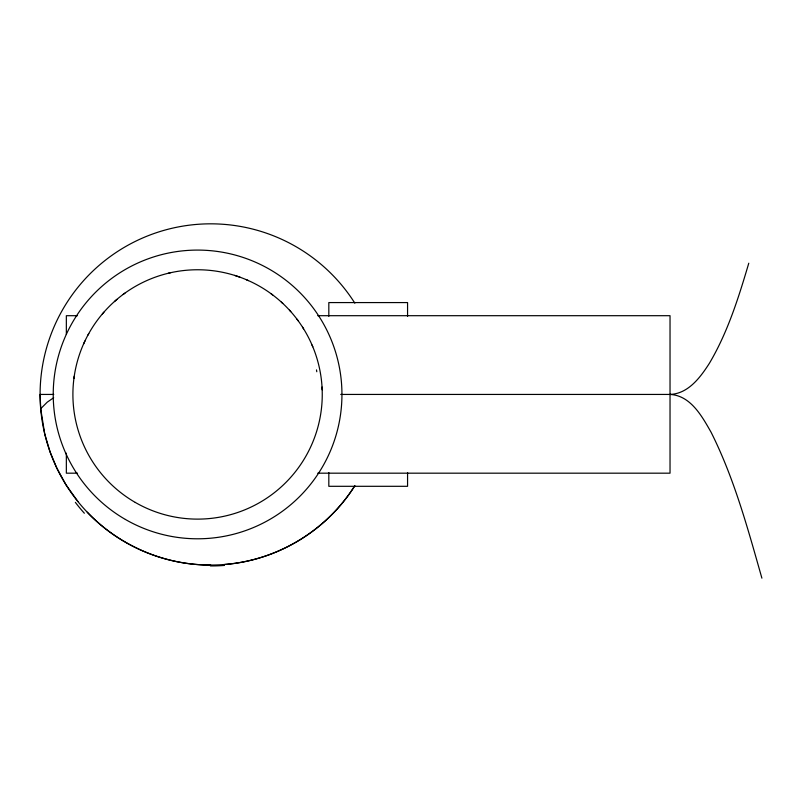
<?xml version="1.0" encoding="UTF-8"?>
<svg xmlns="http://www.w3.org/2000/svg" width="802" height="802" viewBox="0 0 802 802"><rect width="100%" height="100%" fill="white"/><g stroke="black" fill="none" stroke-linecap="round" stroke-linejoin="round"><path stroke-width="1.2" d="M73.934 378.464L74.255 376.158M748.777 263.206C738.602 297.562 727.775 332.269 709.409 363.266C700.427 377.311 688.306 393.752 670.031 394.434L340.71 394.434M83.568 343.988L84.942 341M87.959 335.056L88.771 333.582M354.695 485.932C326.755 530.503 277.141 560.498 224.66 564.478M102.345 314.003L103.899 312.178M77.924 501.561L66.135 485.02L56.902 468.258L50.075 451.907L44.722 433.892L40.701 408.709L47.248 402.163L53.684 397.732M114.435 301.582L116.922 299.377M123.117 294.484L124.952 293.131M168.32 273.251L170.445 272.75M77.513 315.697L66.345 315.697L66.345 334.444M317.752 315.697L670.031 315.697L670.031 473.18L317.752 473.18M53.754 394.434L40.1 394.434L40.712 408.82M77.513 473.18L66.345 473.18L66.345 453.18M210.705 565.049C164.631 565.24 118.947 545.661 87.268 512.207M670.031 394.434C690.642 395.486 702.001 416.308 711.043 432.168C734.271 478.373 747.795 528.638 761.9 578.172M234.645 275.397L239.988 277.201M246.314 279.708L248.399 280.63M271.156 293.793L272.67 294.915M281.372 302.123L282.755 303.397M289.472 310.173L290.785 311.637M297.001 319.206L298.154 320.77M302.544 327.176L303.597 328.83M312.048 345.05L312.79 346.785M322.033 387.025L322.173 389.802M407.566 316.319L407.566 302.575L328.82 302.575L328.82 316.319M407.566 472.558L407.566 486.303L328.82 486.303L328.82 472.558M354.845 485.711A170.605 170.605 0 0 1 99.268 523.626A170.605 170.605 0 0 1 99.268 265.251A170.605 170.605 0 0 1 354.845 303.166M316.489 369.902A64.952 10.707 74.8 0 1 316.79 371.747M224.47 565.43A154.636 112.34 -27.7 0 1 210.425 565.941M84.36 513.24A353.481 202.816 -6.3 0 1 75.368 502.363M135.247 502.413A124.671 124.671 0 0 0 322.254 394.434A124.671 124.671 0 0 0 135.247 286.464A124.671 124.671 0 0 0 135.247 502.413M125.403 519.455A144.36 144.36 0 0 0 341.943 394.434A144.36 144.36 0 0 0 125.403 269.422A144.36 144.36 0 0 0 125.403 519.455"/></g></svg>
